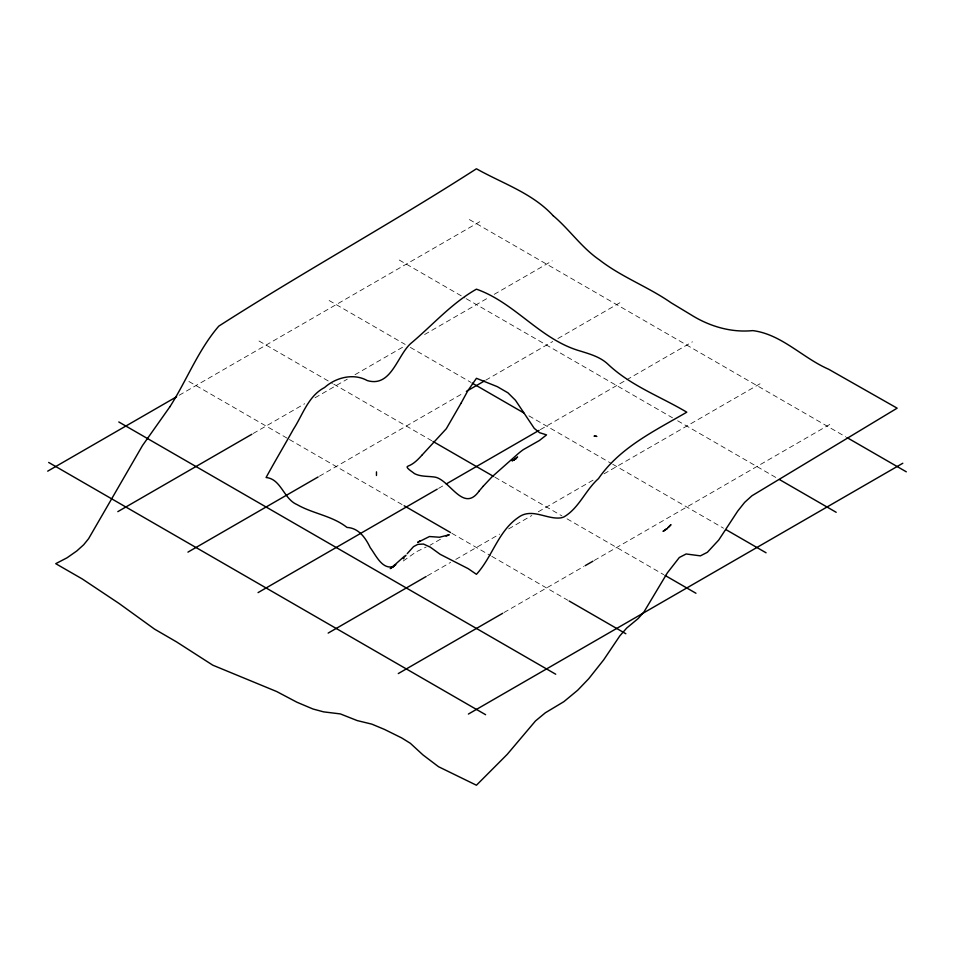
<?xml version="1.0" encoding="UTF-8"?>
<svg xmlns="http://www.w3.org/2000/svg" width="954" height="954" viewBox="0 0 954 954"><rect width="100%" height="100%" fill="white"/><g stroke="black" fill="none" stroke-linecap="round" stroke-linejoin="round"><path stroke-width="0.72" stroke-dasharray="4.77 3.58" d="M403.256 561L416.218 551.829L426.164 547.036M179.185 395.254L482.104 220.362M253.168 433.498L304.731 403.733M315.035 397.782L347.268 379.167M354.995 374.707L405.271 345.682M424.613 334.52L487.768 298.053M494.22 294.333L552.223 260.847M319.411 476.213L463.787 392.857M485.705 380.205L552.736 341.508M557.887 338.539L622.342 301.321M438.518 488.412L444.958 484.692M540.346 429.622L625.43 380.503M626.718 379.764L692.461 341.806M427.428 575.787L450.622 562.383M455.785 559.414L499.61 534.109M508.637 528.898L531.843 515.506M538.283 511.785L593.71 479.779M604.025 473.828L762.58 382.292M503.986 612.54L583.908 566.402M594.223 560.451L832.687 422.765M440.462 539.225L430.039 545.211M469.38 219.563L845.721 436.837M399.261 260.048L464.992 297.994M466.279 298.733L672.498 417.792M677.65 420.774L776.89 478.073M329.142 300.522L405.188 344.43M410.339 347.399L470.918 382.375M528.921 415.861L611.407 463.489M612.695 464.228L723.537 528.218M259.023 341.007L332.493 383.425M333.781 384.164L431.733 440.712M494.887 477.179L561.906 515.875M567.058 518.845L663.722 574.654M188.916 381.493L288.156 438.78M289.444 439.532L402.862 505.012M451.838 533.286L490.499 555.61M491.787 556.349L567.833 600.257"/><path stroke-width="1.43" d="M376.46 475.497L376.484 471.86M461.009 403.268L446.293 428.74L422.372 454.7M461.128 403.053L467.889 390.651L476.44 378.309L497.284 386.644L507.969 392.845L515.47 400.275L534.276 428.394L539.57 432.687L546.547 434.893L539.415 440.498L523.269 449.668A63.846 36.86 -60 0 0 517.879 453.925L491.93 476.917L483.165 486.278M169.931 406.714C186.805 380.241 198.158 350.058 218.788 326.137C303.384 271.842 391.808 223.248 476.44 168.775C502.519 183.49 532.249 193.018 553.07 215.616M407.239 553.618L413.499 546.642L417.804 544.364L423.481 544.054L430.29 547.155L440.176 554.322L468.164 568.644L476.44 574.308C492.324 556.981 498.143 531.354 517.974 517.7C531.295 507.373 546.082 519.346 560.189 517.962A22.61 13.058 -60 0 0 564.16 516.806C579.15 507.874 585.553 489.998 598.48 478.622C619.79 447.45 655.064 430.648 686.785 412.188C660.24 396.423 630.666 385.75 607.913 364.166C600.269 356.975 590.359 354.208 580.604 351.144C540.262 339.779 515.41 302.907 476.44 289.169C451.266 303.455 432.424 325.409 410.518 343.69C396.995 356.176 391.021 387.682 367.242 380.563C353.6 372.919 335.88 377.414 324.634 387.491C308.237 395.982 302.931 414.513 293.546 429.026C284.483 445.256 274.99 461.199 266.083 477.513C281.18 478.92 283.66 498.99 297.04 504.594C313.007 513.765 332.207 515.756 346.994 527.431C358.787 528.015 365.585 537.961 370.235 547.668C375.84 555.013 382.196 570.182 393.692 566.426M169.931 406.726L142.528 445.482L88.591 538.7L83.69 544.746L76.785 550.971L67.054 557.792L55.726 563.671L82.306 578.983L119.059 603.465L154.56 629.127L176.538 641.887L212.802 665.188L276.696 691.543L296.885 702.204L312.972 709.001L323.597 711.863L340.351 713.914L357.201 720.58L371.821 724.134L384.498 729.428L401.717 737.943L410.375 743.321L422.968 754.924L438.542 766.718L476.44 785.225L507.194 754.399L535.492 720.95L545.318 712.805L563.85 701.679L577.719 690.195L588.725 678.723L603.643 659.906L619.85 635.865L626.766 627.994L638.274 618.442L643.962 611.943L667.371 572.841L679.331 557.494L686.141 553.976L700.403 555.86L707.355 552.306L718.72 540.047L737.692 511.129L744.669 502.353L751.931 495.782L897.142 408.169L828.609 369.222C802.708 358.012 781.493 334.138 752.682 330.609C730.895 332.791 709.204 326.256 690.791 314.665L671.103 302.776C648.231 286.82 621.531 277.089 599.494 259.941C581.594 247.694 569.466 229.437 553.105 215.64M405.39 556.146L405.999 555.228M403.411 558.805L404.186 557.78M479.182 490.952C463.62 513.157 450.324 480.685 435.418 477.191C428.453 475.998 421.084 476.952 414.513 473.649C412.629 471.932 404.436 467.198 407.918 466.16C413.845 464.026 418.246 459.268 422.36 454.712M479.206 490.928L483.118 486.337M404.579 556.075L393.883 565.662M392.428 566.974L394.884 564.84M513.777 460.055L517.617 457.002L513.824 459.84M390.866 568.25L395.648 564.744L390.21 568.644M392.976 566.664L395.648 564.744M420.034 540.799L417.685 542.397L429.467 536.53L439.496 537.245L449.227 534.753L446.114 536.136M512.226 460.889L516.15 458.552L512.155 460.579M47.7 471.157L176.609 396.745M117.819 511.642L251.88 434.249M187.938 552.127L318.123 476.964M466.363 391.378L484.417 380.956M258.057 592.613L437.23 489.163M446.257 483.952L539.058 430.373M328.164 633.086L426.14 576.526M398.283 673.572L502.698 613.291M585.196 565.662L592.935 561.19M468.402 714.057L902.806 463.25M847.009 437.588L906.3 471.813M779.478 479.552L836.181 512.298M472.206 383.126L523.758 412.891M726.113 529.708L766.062 552.783M433.021 441.463L493.6 476.44M665.021 575.405L695.943 593.257M404.15 505.751L450.55 532.547M569.121 600.996L625.836 633.742M118.797 421.966L555.717 674.228M48.678 462.451L485.598 714.701M670.817 524.855L668.05 527.645L670.817 524.855M665.964 529.327L663.066 531.39L667.18 528.599L665.964 529.327M596.644 436.383L594.294 436.121L596.644 436.383"/></g></svg>
